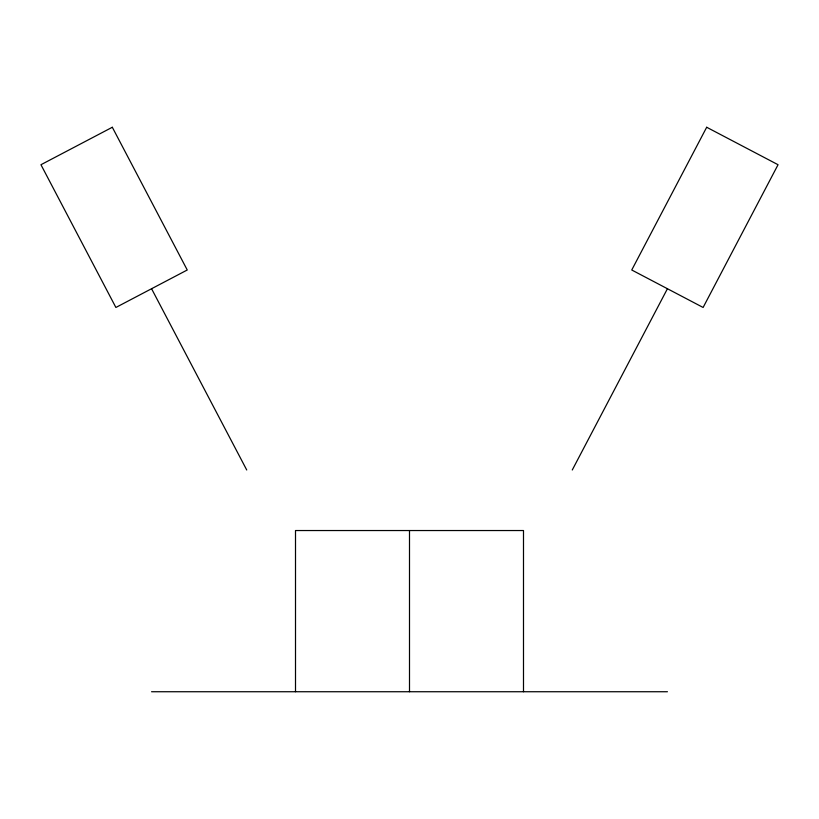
<?xml version="1.0" encoding="UTF-8"?>
<svg xmlns="http://www.w3.org/2000/svg" width="819" height="819" viewBox="0 0 819 819"><rect width="100%" height="100%" fill="white"/><g stroke="black" fill="none" stroke-linecap="round" stroke-linejoin="round"><path stroke-width="1.23" d="M572.266 469.993L667.434 288.728M151.566 691.738L667.434 691.738M151.566 288.728L246.734 469.993M523.495 691.738L523.495 530.538L295.505 530.538L295.505 691.738M409.5 530.538L409.5 691.738M706.684 127.262L631.746 269.994L703.111 307.463L778.05 164.721L706.684 127.262M112.316 127.262L40.95 164.721L115.888 307.463L187.254 269.994L112.316 127.262"/></g></svg>
